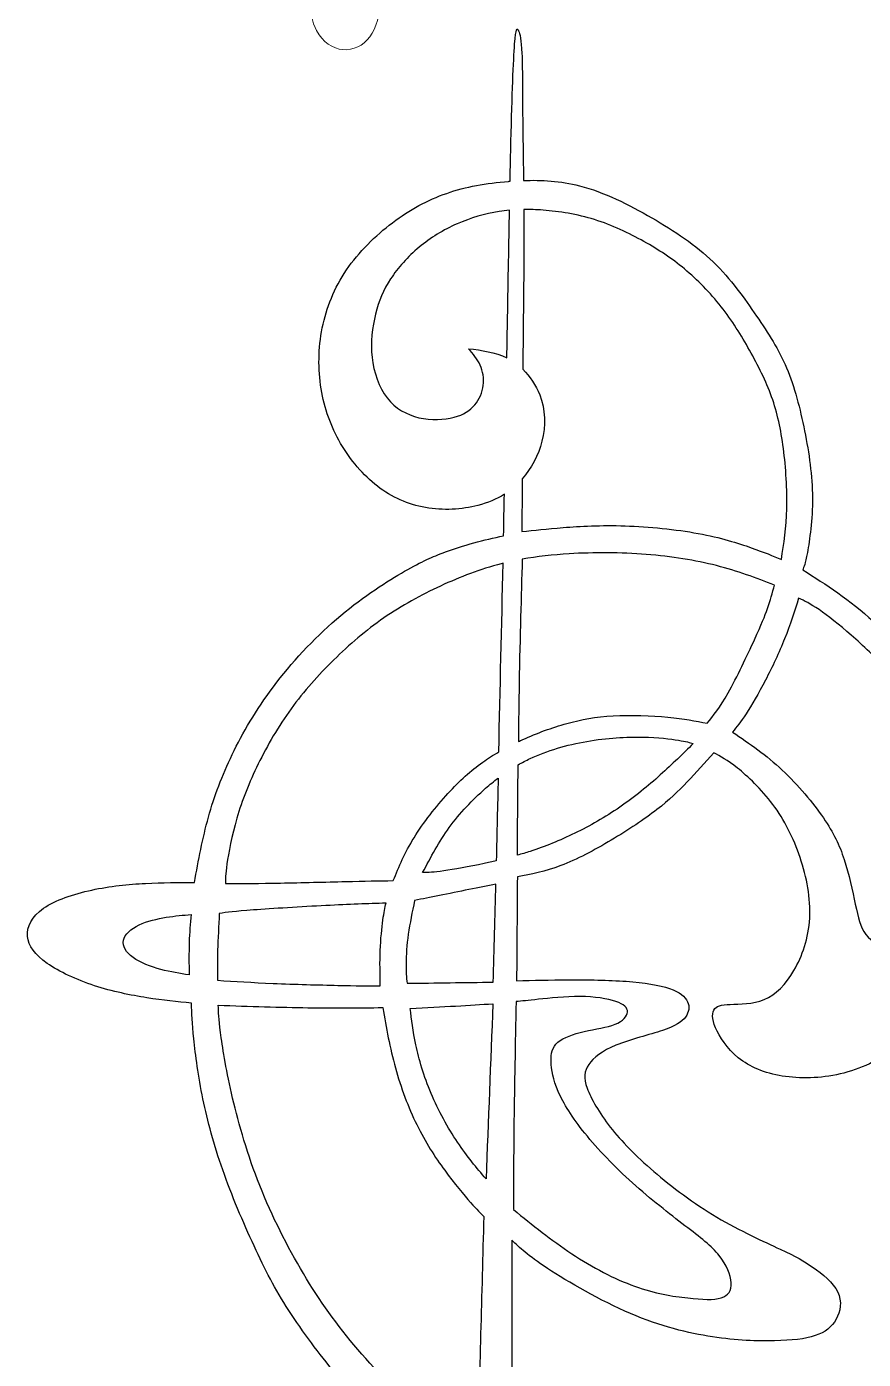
# Model space of a CAD drawing. Header units: millimetres. Extents: x -133 to 101, y -125 to 127.
# Drawn here: x -133 to -72.5, y -74.9 to 21.4 of the extents above; entities that cross this region are included whole.
import ezdxf

# ---------------------------------------------------------------- set-up
doc = ezdxf.new("R2010")
doc.units = ezdxf.units.MM
doc.header["$MEASUREMENT"] = 0
doc.layers.add('DV1_Layer_1', color=7, linetype='Continuous')
doc.layers.add('Layer 1', color=7, linetype='Continuous')

msp = doc.modelspace()

# ---------------------------------------------------------------- linework, layer by layer
at = {"layer": 'DV1_Layer_1', "color": 5, "linetype": 'Continuous'}
for points, knots in [([(-98.039, 10.228), (-98.018, 11.244), (-97.997, 12.202), (-97.975, 13.092), (-97.893, 16.505), (-97.801, 18.933), (-97.617, 21.344), (-97.525, 21.325), (-97.428, 21.104), (-97.332, 20.884), (-97.23, 20.46), (-97.184, 19.471), (-97.138, 18.482), (-97.148, 16.928), (-97.125, 14.674), (-97.112, 13.391), (-97.088, 11.882), (-97.069, 10.283)], [4, 4, 4, 4, 4.142857, 4.142857, 4.142857, 4.285714, 4.285714, 4.428571, 4.428571, 4.428571, 4.571429, 4.571429, 4.571429, 4.714286, 4.714286, 4.714286, 5, 5, 5, 5]), ([(-98.453, -12.395), (-99.02, -12.754), (-99.656, -13.021), (-100.361, -13.205), (-101.532, -13.509), (-102.896, -13.583), (-104.159, -13.361), (-105.422, -13.14), (-106.584, -12.624), (-107.625, -11.822), (-108.667, -11.02), (-109.589, -9.932), (-110.29, -8.725), (-110.99, -7.517), (-111.47, -6.189), (-111.7, -4.77), (-111.931, -3.35), (-111.912, -1.838), (-111.617, -0.372), (-111.322, 1.093), (-110.751, 2.513), (-109.866, 3.813), (-108.981, 5.113), (-107.782, 6.293), (-106.538, 7.233), (-105.293, 8.173), (-104.003, 8.874), (-102.62, 9.353), (-101.237, 9.833), (-99.762, 10.091), (-98.149, 10.22), (-98.112, 10.223), (-98.075, 10.226), (-98.039, 10.228)], [3, 3, 3, 3, 3.083332, 3.083332, 3.083332, 3.166666, 3.166666, 3.166666, 3.249999, 3.249999, 3.249999, 3.333333, 3.333333, 3.333333, 3.416666, 3.416666, 3.416666, 3.499999, 3.499999, 3.499999, 3.583333, 3.583333, 3.583333, 3.666666, 3.666666, 3.666666, 3.75, 3.75, 3.75, 3.833333, 3.833333, 3.833333, 4, 4, 4, 4]), ([(-97.069, 10.283), (-95.767, 10.327), (-94.396, 10.25), (-93.014, 9.897), (-91.244, 9.446), (-89.456, 8.542), (-87.796, 7.583), (-86.137, 6.625), (-84.606, 5.611), (-83.344, 4.394), (-82.081, 3.177), (-81.085, 1.757), (-80.218, 0.485), (-79.352, -0.787), (-78.614, -1.912), (-78.043, -3.267), (-77.471, -4.622), (-77.066, -6.208), (-76.743, -7.821), (-76.42, -9.434), (-76.181, -11.075), (-76.171, -12.652), (-76.162, -14.228), (-76.383, -15.74), (-76.54, -16.597), (-76.697, -17.455), (-76.789, -17.657), (-76.881, -17.86)], [5, 5, 5, 5, 5.00877193, 5.00877193, 5.00877193, 5.01754386, 5.01754386, 5.01754386, 5.02631579, 5.02631579, 5.02631579, 5.03508772, 5.03508772, 5.03508772, 5.04385965, 5.04385965, 5.04385965, 5.05263158, 5.05263158, 5.05263158, 5.06140351, 5.06140351, 5.06140351, 5.07017544, 5.07017544, 5.07017544, 5.07894737, 5.07894737, 5.07894737, 5.07894737]), ([(-98.08, 8.131), (-98.331, 8.108), (-98.58, 8.076), (-98.831, 8.037), (-99.852, 7.876), (-100.892, 7.581), (-101.876, 7.149), (-102.86, 6.717), (-103.79, 6.146), (-104.613, 5.461), (-105.436, 4.775), (-106.154, 3.975), (-106.678, 3.175), (-107.202, 2.374), (-107.534, 1.574), (-107.768, 0.627), (-108.003, -0.321), (-108.141, -1.416), (-108.021, -2.501), (-107.902, -3.587), (-107.524, -4.663), (-106.329, -6.199), (-105.51, -6.659), (-104.627, -6.862), (-103.743, -7.064), (-102.796, -7.009), (-102.092, -6.83), (-101.389, -6.65), (-100.928, -6.347), (-100.593, -5.942), (-100.257, -5.537), (-100.045, -5.031), (-99.981, -4.525), (-99.917, -4.019), (-99.999, -3.513), (-100.202, -3.072), (-100.406, -2.63), (-100.729, -2.252), (-101.053, -1.875)], [2, 2, 2, 2, 2.0666667, 2.0666667, 2.0666667, 2.1333333, 2.1333333, 2.1333333, 2.2, 2.2, 2.2, 2.2666667, 2.2666667, 2.2666667, 2.3333333, 2.3333333, 2.3333333, 2.4, 2.4, 2.4, 2.4666667, 2.4666667, 2.5333333, 2.5333333, 2.5333333, 2.6, 2.6, 2.6, 2.6666667, 2.6666667, 2.6666667, 2.7333333, 2.7333333, 2.7333333, 2.8, 2.8, 2.8, 2.8666667, 2.8666667, 2.8666667, 2.8666667]), ([(-98.271, -2.538), (-98.254, -1.552), (-98.236, -0.582), (-98.219, 0.369), (-98.17, 3.15), (-98.125, 5.766), (-98.08, 8.131)], [1, 1, 1, 1, 1.333333, 1.333333, 1.333333, 2, 2, 2, 2]), ([(-97.049, 8.186), (-97.045, 7.644), (-97.043, 7.099), (-97.042, 6.556), (-97.037, 3.644), (-97.083, 0.774), (-97.115, -2.828), (-97.117, -3.005), (-97.119, -3.184), (-97.12, -3.365)], [1.8, 1.8, 1.8, 1.8, 1.85, 1.85, 1.85, 1.9, 1.9, 1.9, 2, 2, 2, 2]), ([(-78.418, -17.11), (-78.243, -15.96), (-78.068, -14.81), (-78.031, -13.439), (-77.994, -12.069), (-78.096, -10.477), (-78.275, -9.088), (-78.454, -7.699), (-78.712, -6.512), (-79.126, -5.358), (-79.54, -4.203), (-80.11, -3.081), (-80.722, -1.991), (-81.334, -0.901), (-81.987, 0.157), (-82.778, 1.16), (-83.569, 2.163), (-84.499, 3.11), (-85.428, 3.888), (-86.357, 4.665), (-87.286, 5.272), (-88.362, 5.87), (-89.439, 6.468), (-90.662, 7.057), (-91.927, 7.452), (-93.192, 7.848), (-94.498, 8.05), (-95.653, 8.138), (-96.141, 8.175), (-96.602, 8.191), (-97.049, 8.186)], [3.3, 3.3, 3.3, 3.3, 3.35, 3.35, 3.35, 3.4, 3.4, 3.4, 3.45, 3.45, 3.45, 3.5, 3.5, 3.5, 3.55, 3.55, 3.55, 3.6, 3.6, 3.6, 3.65, 3.65, 3.65, 3.7, 3.7, 3.7, 3.75, 3.75, 3.75, 3.8, 3.8, 3.8, 3.8]), ([(-97.12, -3.365), (-96.599, -3.874), (-96.169, -4.513), (-95.899, -5.203), (-95.485, -6.263), (-95.448, -7.443), (-95.733, -8.568), (-95.988, -9.57), (-96.499, -10.528), (-97.168, -11.292)], [2, 2, 2, 2, 2.25, 2.25, 2.25, 2.5, 2.5, 2.5, 3, 3, 3, 3]), ([(-120.863, -40.458), (-120.569, -38.857), (-120.275, -37.256), (-119.428, -34.202), (-118.876, -32.749), (-118.127, -31.199), (-117.377, -29.649), (-116.429, -28.002), (-115.151, -26.305), (-113.872, -24.607), (-112.262, -22.859), (-110.592, -21.42), (-108.923, -19.98), (-107.193, -18.848), (-105.901, -18.094), (-104.608, -17.34), (-103.753, -16.962), (-102.948, -16.654), (-102.143, -16.346), (-101.388, -16.107), (-100.657, -15.909), (-99.926, -15.712), (-99.217, -15.555), (-98.509, -15.399)], [5.9122807, 5.9122807, 5.9122807, 5.9122807, 5.92105263, 5.92105263, 5.92982456, 5.92982456, 5.92982456, 5.93859649, 5.93859649, 5.93859649, 5.94736842, 5.94736842, 5.94736842, 5.95614035, 5.95614035, 5.95614035, 5.96491228, 5.96491228, 5.96491228, 5.97368421, 5.97368421, 5.97368421, 5.98245614, 5.98245614, 5.98245614, 5.98245614]), ([(-97.184, -15.095), (-96.292, -14.994), (-95.4, -14.893), (-92.98, -14.709), (-91.453, -14.626), (-89.719, -14.681), (-87.985, -14.736), (-86.044, -14.93), (-82.824, -15.527), (-81.545, -15.932), (-80.598, -16.263), (-79.65, -16.595), (-79.034, -16.852), (-78.418, -17.11)], [3.05, 3.05, 3.05, 3.05, 3.1, 3.1, 3.15, 3.15, 3.15, 3.2, 3.2, 3.25, 3.25, 3.25, 3.3, 3.3, 3.3, 3.3]), ([(-97.156, -17.089), (-97.239, -19.809), (-97.322, -22.53), (-97.382, -26.097), (-97.403, -27.391), (-97.422, -28.796), (-97.439, -30.272)], [1, 1, 1, 1, 1.666667, 1.666667, 1.666667, 2, 2, 2, 2]), ([(-78.914, -18.959), (-80.248, -18.453), (-81.582, -17.947), (-83.109, -17.556), (-84.636, -17.165), (-86.357, -16.889), (-88.192, -16.746), (-90.027, -16.604), (-91.978, -16.595), (-93.758, -16.7), (-94.959, -16.772), (-96.083, -16.896), (-97.156, -17.089)], [0.6428571, 0.6428571, 0.6428571, 0.6428571, 0.7142857, 0.7142857, 0.7142857, 0.7857143, 0.7857143, 0.7857143, 0.8571429, 0.8571429, 0.8571429, 1, 1, 1, 1]), ([(-98.675, -17.418), (-100.202, -17.809), (-101.646, -18.37), (-103.063, -19.028), (-104.479, -19.686), (-105.869, -20.44), (-107.166, -21.337), (-108.463, -22.234), (-109.668, -23.273), (-110.79, -24.373), (-111.912, -25.472), (-112.952, -26.631), (-113.872, -27.901), (-114.792, -29.17), (-115.592, -30.55), (-116.25, -31.893), (-116.908, -33.236), (-117.423, -34.543), (-117.795, -35.817), (-118.168, -37.091), (-118.398, -38.333), (-118.513, -39.115), (-118.628, -39.896), (-118.628, -40.219), (-118.628, -40.541)], [2.0588235, 2.0588235, 2.0588235, 2.0588235, 2.1176471, 2.1176471, 2.1176471, 2.1764706, 2.1764706, 2.1764706, 2.2352941, 2.2352941, 2.2352941, 2.2941176, 2.2941176, 2.2941176, 2.3529412, 2.3529412, 2.3529412, 2.4117647, 2.4117647, 2.4117647, 2.4705882, 2.4705882, 2.4705882, 2.5294118, 2.5294118, 2.5294118, 2.5294118]), ([(-76.881, -17.86), (-75.185, -18.93), (-73.489, -19.999), (-71.765, -21.594), (-70.041, -23.189), (-68.289, -25.309), (-67.073, -27.106), (-65.856, -28.904), (-65.174, -30.379), (-64.694, -32.011), (-64.215, -33.643), (-63.938, -35.431), (-63.883, -37.413), (-63.828, -39.395), (-63.994, -41.571), (-64.436, -43.479), (-64.879, -45.387), (-65.598, -47.028), (-67.368, -49.867), (-68.418, -51.066), (-69.626, -52.034), (-70.834, -53.002), (-72.198, -53.739), (-73.627, -54.154), (-75.056, -54.569), (-76.549, -54.661), (-77.868, -54.514), (-79.186, -54.366), (-80.329, -53.979), (-81.214, -53.361), (-82.099, -52.744), (-82.726, -51.895), (-83.067, -51.204), (-83.408, -50.513), (-83.463, -49.978), (-83.307, -49.674), (-83.15, -49.37), (-82.781, -49.296), (-82.117, -49.268), (-81.454, -49.24), (-80.495, -49.259), (-78.817, -48.558), (-78.098, -47.839), (-77.508, -46.816), (-76.918, -45.793), (-76.457, -44.465), (-76.374, -43.036), (-76.291, -41.607), (-76.586, -40.077), (-77.066, -38.657), (-77.545, -37.238), (-78.209, -35.929), (-79.038, -34.813), (-79.868, -33.698), (-80.864, -32.776), (-81.601, -32.186), (-82.339, -31.596), (-82.818, -31.338), (-83.297, -31.08)], [5.0789474, 5.0789474, 5.0789474, 5.0789474, 5.0877193, 5.0877193, 5.0877193, 5.0964912, 5.0964912, 5.0964912, 5.1052632, 5.1052632, 5.1052632, 5.1140351, 5.1140351, 5.1140351, 5.122807, 5.122807, 5.122807, 5.1315789, 5.1315789, 5.1403509, 5.1403509, 5.1403509, 5.1491228, 5.1491228, 5.1491228, 5.1578947, 5.1578947, 5.1578947, 5.1666667, 5.1666667, 5.1666667, 5.1754386, 5.1754386, 5.1754386, 5.1842105, 5.1842105, 5.1842105, 5.1929825, 5.1929825, 5.1929825, 5.2017544, 5.2017544, 5.2105263, 5.2105263, 5.2105263, 5.2192982, 5.2192982, 5.2192982, 5.2280702, 5.2280702, 5.2280702, 5.2368421, 5.2368421, 5.2368421, 5.245614, 5.245614, 5.245614, 5.254386, 5.254386, 5.254386, 5.254386]), ([(-83.799, -28.949), (-83.339, -28.397), (-82.879, -27.845), (-82.263, -26.751), (-81.647, -25.656), (-80.874, -24.018), (-80.368, -22.91), (-79.862, -21.801), (-79.623, -21.222), (-79.425, -20.652), (-79.227, -20.081), (-79.071, -19.52), (-78.914, -18.959)], [2.3571429, 2.3571429, 2.3571429, 2.3571429, 2.4285714, 2.4285714, 2.4285714, 2.5, 2.5, 2.5, 2.5714286, 2.5714286, 2.5714286, 2.6428571, 2.6428571, 2.6428571, 2.6428571]), ([(-81.95, -29.584), (-80.727, -30.421), (-79.503, -31.258), (-78.353, -32.33), (-77.203, -33.402), (-76.127, -34.708), (-75.382, -35.794), (-74.637, -36.879), (-74.223, -37.744), (-73.882, -38.793), (-73.542, -39.841), (-73.275, -41.074), (-73.073, -42.035), (-72.87, -42.997), (-72.732, -43.687), (-72.319, -44.211), (-71.905, -44.735), (-71.215, -45.094), (-70.534, -44.984), (-69.853, -44.873), (-69.181, -44.294), (-68.634, -43.558), (-68.087, -42.822), (-67.664, -41.93), (-67.333, -41.005), (-67.001, -40.081), (-66.762, -39.124), (-66.551, -36.438), (-66.578, -34.708), (-66.854, -33.08), (-67.13, -31.452), (-67.654, -29.924), (-68.34, -28.6), (-69.025, -27.275), (-69.872, -26.153), (-70.741, -25.168), (-71.61, -24.184), (-72.503, -23.338), (-73.367, -22.583), (-74.232, -21.829), (-75.069, -21.167), (-75.699, -20.734), (-76.329, -20.302), (-76.753, -20.1), (-77.176, -19.897)], [0.2, 0.2, 0.2, 0.2, 0.25, 0.25, 0.25, 0.3, 0.3, 0.3, 0.35, 0.35, 0.35, 0.4, 0.4, 0.4, 0.45, 0.45, 0.45, 0.5, 0.5, 0.5, 0.55, 0.55, 0.55, 0.6, 0.6, 0.6, 0.65, 0.65, 0.7, 0.7, 0.7, 0.75, 0.75, 0.75, 0.8, 0.8, 0.8, 0.85, 0.85, 0.85, 0.9, 0.9, 0.9, 1, 1, 1, 1]), ([(-77.176, -19.897), (-77.479, -20.863), (-77.783, -21.829), (-78.583, -23.844), (-79.08, -24.892), (-80.074, -26.797), (-80.57, -27.652), (-80.966, -28.259), (-81.361, -28.867), (-81.656, -29.225), (-81.95, -29.584)], [1, 1, 1, 1, 1.05, 1.05, 1.1, 1.1, 1.15, 1.15, 1.15, 1.2, 1.2, 1.2, 1.2]), ([(-97.439, -30.272), (-97.335, -30.223), (-97.23, -30.175), (-97.125, -30.127), (-96.09, -29.658), (-94.995, -29.262), (-93.937, -28.968), (-92.879, -28.673), (-91.858, -28.48), (-90.588, -28.411), (-89.319, -28.342), (-87.801, -28.397), (-86.628, -28.508), (-85.455, -28.618), (-84.627, -28.784), (-83.799, -28.949)], [2, 2, 2, 2, 2.0714286, 2.0714286, 2.0714286, 2.1428571, 2.1428571, 2.1428571, 2.2142857, 2.2142857, 2.2142857, 2.2857143, 2.2857143, 2.2857143, 2.3571429, 2.3571429, 2.3571429, 2.3571429]), ([(-84.793, -30.412), (-85.547, -31.157), (-86.302, -31.902), (-87.175, -32.684), (-88.049, -33.466), (-89.043, -34.285), (-91.159, -35.738), (-92.281, -36.373), (-94.452, -37.431), (-95.501, -37.854), (-96.591, -38.208), (-96.896, -38.307), (-97.204, -38.401), (-97.514, -38.49)], [0.4545455, 0.4545455, 0.4545455, 0.4545455, 0.5454545, 0.5454545, 0.5454545, 0.6363636, 0.6363636, 0.7272727, 0.7272727, 0.8181818, 0.8181818, 0.8181818, 1, 1, 1, 1]), ([(-97.456, -31.95), (-97.179, -31.792), (-96.891, -31.643), (-96.591, -31.502), (-95.363, -30.927), (-93.928, -30.504), (-92.488, -30.256), (-91.048, -30.007), (-89.604, -29.934), (-87.295, -29.97), (-86.43, -30.081), (-85.869, -30.173), (-85.308, -30.265), (-85.05, -30.339), (-84.793, -30.412)], [2, 2, 2, 2, 2.0909091, 2.0909091, 2.0909091, 2.1818182, 2.1818182, 2.1818182, 2.2727273, 2.2727273, 2.3636364, 2.3636364, 2.3636364, 2.4545455, 2.4545455, 2.4545455, 2.4545455]), ([(-106.485, -40.32), (-106.071, -39.317), (-105.657, -38.314), (-104.985, -37.224), (-104.314, -36.134), (-103.385, -34.956), (-102.529, -34.018), (-101.674, -33.08), (-100.892, -32.381), (-100.013, -31.76), (-99.645, -31.499), (-99.259, -31.252), (-98.859, -31.019)], [0.7058824, 0.7058824, 0.7058824, 0.7058824, 0.7647062, 0.7647062, 0.7647062, 0.8235301, 0.8235301, 0.8235301, 0.882354, 0.882354, 0.882354, 1, 1, 1, 1]), ([(-83.297, -31.08), (-83.943, -31.799), (-84.588, -32.518), (-85.233, -33.191), (-85.879, -33.864), (-86.524, -34.491), (-87.427, -35.191), (-88.331, -35.892), (-89.492, -36.666), (-90.718, -37.394), (-91.945, -38.123), (-93.235, -38.805), (-94.378, -39.238), (-95.521, -39.672), (-96.517, -39.856), (-97.513, -40.04)], [5.25438596, 5.25438596, 5.25438596, 5.25438596, 5.26315789, 5.26315789, 5.26315789, 5.27192982, 5.27192982, 5.27192982, 5.28070175, 5.28070175, 5.28070175, 5.28947368, 5.28947368, 5.28947368, 5.29824561, 5.29824561, 5.29824561, 5.29824561]), ([(-104.36, -39.74), (-103.771, -38.627), (-103.182, -37.514), (-102.433, -36.479), (-101.683, -35.444), (-100.772, -34.487), (-99.806, -33.646), (-99.511, -33.389), (-99.212, -33.143), (-98.902, -32.908)], [1.4285714, 1.4285714, 1.4285714, 1.4285714, 1.5714286, 1.5714286, 1.5714286, 1.7142857, 1.7142857, 1.7142857, 2, 2, 2, 2]), ([(-99.041, -38.888), (-99.334, -38.958), (-99.626, -39.024), (-99.917, -39.087), (-101.02, -39.326), (-102.097, -39.519), (-102.833, -39.621), (-103.569, -39.722), (-103.964, -39.731), (-104.36, -39.74)], [3, 3, 3, 3, 3.1428561, 3.1428561, 3.1428561, 3.2857138, 3.2857138, 3.2857138, 3.4285714, 3.4285714, 3.4285714, 3.4285714]), ([(-118.628, -40.541), (-117.386, -40.531), (-116.144, -40.522), (-114.636, -40.495), (-113.127, -40.467), (-111.351, -40.421), (-109.948, -40.389), (-108.546, -40.357), (-107.515, -40.338), (-106.485, -40.32)], [2.5294118, 2.5294118, 2.5294118, 2.5294118, 2.5882353, 2.5882353, 2.5882353, 2.6470588, 2.6470588, 2.6470588, 2.7058824, 2.7058824, 2.7058824, 2.7058824]), ([(-121.084, -49.179), (-122.105, -49.078), (-123.126, -48.976), (-124.299, -48.792), (-125.472, -48.608), (-126.797, -48.341), (-129.382, -47.495), (-130.642, -46.916), (-131.516, -46.304), (-132.39, -45.692), (-132.878, -45.048), (-132.938, -44.354), (-132.997, -43.659), (-132.629, -42.914), (-131.783, -42.321), (-130.937, -41.727), (-129.612, -41.286), (-126.963, -40.715), (-125.638, -40.586), (-124.401, -40.522), (-123.163, -40.458), (-122.013, -40.458), (-120.863, -40.458)], [5.84210526, 5.84210526, 5.84210526, 5.84210526, 5.85087719, 5.85087719, 5.85087719, 5.85964912, 5.85964912, 5.86842105, 5.86842105, 5.86842105, 5.87719298, 5.87719298, 5.87719298, 5.88596491, 5.88596491, 5.88596491, 5.89473684, 5.89473684, 5.90350877, 5.90350877, 5.90350877, 5.9122807, 5.9122807, 5.9122807, 5.9122807]), ([(-99.061, -40.568), (-99.687, -40.697), (-100.312, -40.826), (-101.011, -40.968), (-101.71, -41.111), (-102.483, -41.267), (-103.15, -41.401), (-103.817, -41.534), (-104.378, -41.644), (-104.939, -41.755)], [0.5555556, 0.5555556, 0.5555556, 0.5555556, 0.6666667, 0.6666667, 0.6666667, 0.7777778, 0.7777778, 0.7777778, 1, 1, 1, 1]), ([(-107.009, -41.948), (-108.325, -41.994), (-109.64, -42.04), (-111.37, -42.127), (-113.099, -42.215), (-115.243, -42.344), (-116.595, -42.445), (-117.947, -42.546), (-118.508, -42.62), (-119.07, -42.693)], [0.6666667, 0.6666667, 0.6666667, 0.6666667, 0.75, 0.75, 0.75, 0.8333333, 0.8333333, 0.8333333, 1, 1, 1, 1]), ([(-107.423, -47.937), (-107.442, -47.072), (-107.46, -46.207), (-107.428, -45.375), (-107.396, -44.542), (-107.313, -43.742), (-107.235, -43.176), (-107.157, -42.61), (-107.083, -42.279), (-107.009, -41.948)], [1.4166667, 1.4166667, 1.4166667, 1.4166667, 1.5, 1.5, 1.5, 1.5833333, 1.5833333, 1.5833333, 1.6666667, 1.6666667, 1.6666667, 1.6666667]), ([(-104.939, -41.755), (-105.114, -42.583), (-105.289, -43.411), (-105.399, -44.193), (-105.51, -44.974), (-105.556, -45.711), (-105.56, -46.295), (-105.565, -46.879), (-105.528, -47.311), (-105.491, -47.744)], [1, 1, 1, 1, 1.1111111, 1.1111111, 1.1111111, 1.2222222, 1.2222222, 1.2222222, 1.3333333, 1.3333333, 1.3333333, 1.3333333]), ([(-121.25, -47.136), (-121.912, -47.035), (-122.575, -46.934), (-123.292, -46.741), (-124.01, -46.548), (-124.782, -46.262), (-125.302, -45.89), (-125.822, -45.517), (-126.089, -45.057), (-125.997, -44.63), (-125.905, -44.202), (-125.454, -43.806), (-124.865, -43.526), (-124.276, -43.245), (-123.55, -43.08), (-122.901, -42.974), (-122.253, -42.868), (-121.682, -42.822), (-121.112, -42.776)], [0.2222222, 0.2222222, 0.2222222, 0.2222222, 0.3333333, 0.3333333, 0.3333333, 0.4444444, 0.4444444, 0.4444444, 0.5555556, 0.5555556, 0.5555556, 0.6666667, 0.6666667, 0.6666667, 0.7777778, 0.7777778, 0.7777778, 1, 1, 1, 1]), ([(-121.112, -42.776), (-121.167, -43.429), (-121.222, -44.082), (-121.245, -44.809), (-121.268, -45.536), (-121.259, -46.336), (-121.25, -47.136)], [1, 1, 1, 1, 1.1111111, 1.1111111, 1.1111111, 1.2222222, 1.2222222, 1.2222222, 1.2222222]), ([(-119.07, -42.693), (-119.115, -43.613), (-119.162, -44.533), (-119.185, -45.338), (-119.208, -46.143), (-119.208, -46.833), (-119.208, -47.523)], [1, 1, 1, 1, 1.0833333, 1.0833333, 1.0833333, 1.1666667, 1.1666667, 1.1666667, 1.1666667]), ([(-119.208, -47.523), (-117.947, -47.606), (-116.687, -47.688), (-115.16, -47.753), (-113.633, -47.817), (-111.839, -47.863), (-110.505, -47.891), (-109.171, -47.918), (-108.297, -47.928), (-107.423, -47.937)], [1.1666667, 1.1666667, 1.1666667, 1.1666667, 1.25, 1.25, 1.25, 1.3333333, 1.3333333, 1.3333333, 1.4166667, 1.4166667, 1.4166667, 1.4166667]), ([(-97.568, -47.563), (-96.364, -47.531), (-95.159, -47.499), (-93.803, -47.493), (-92.447, -47.486), (-90.938, -47.504), (-89.636, -47.601), (-88.335, -47.698), (-87.24, -47.872), (-86.499, -48.125), (-85.759, -48.378), (-85.372, -48.71), (-85.207, -49.073), (-85.041, -49.436), (-85.096, -49.832), (-85.354, -50.181), (-85.612, -50.531), (-86.072, -50.835), (-87.948, -51.469), (-89.365, -51.801), (-90.381, -52.214), (-91.398, -52.628), (-92.014, -53.125), (-92.35, -53.613), (-92.686, -54.1), (-92.741, -54.579), (-92.47, -55.328), (-92.198, -56.078), (-91.6, -57.099), (-90.791, -58.134), (-89.981, -59.169), (-88.96, -60.218), (-87.654, -61.34), (-86.348, -62.463), (-84.756, -63.658), (-83.086, -64.647), (-81.417, -65.636), (-79.669, -66.418), (-78.514, -66.961), (-77.36, -67.504), (-76.799, -67.807), (-76.127, -68.277), (-75.456, -68.746), (-74.674, -69.38), (-74.347, -70.061), (-74.02, -70.742), (-74.149, -71.469), (-74.457, -72.025), (-74.765, -72.582), (-75.253, -72.968), (-76.707, -73.456), (-77.673, -73.557), (-80.147, -73.612), (-81.656, -73.566), (-83.408, -73.299), (-85.161, -73.033), (-87.157, -72.545), (-89.333, -71.616), (-91.508, -70.687), (-93.863, -69.316), (-96.78, -67.403), (-97.341, -66.86), (-97.902, -66.317)], [5.3070175, 5.3070175, 5.3070175, 5.3070175, 5.3157895, 5.3157895, 5.3157895, 5.3245614, 5.3245614, 5.3245614, 5.3333333, 5.3333333, 5.3333333, 5.3421053, 5.3421053, 5.3421053, 5.3508772, 5.3508772, 5.3508772, 5.3596491, 5.3596491, 5.3684211, 5.3684211, 5.3684211, 5.377193, 5.377193, 5.377193, 5.3859649, 5.3859649, 5.3859649, 5.3947368, 5.3947368, 5.3947368, 5.4035088, 5.4035088, 5.4035088, 5.4122807, 5.4122807, 5.4122807, 5.4210526, 5.4210526, 5.4210526, 5.4298246, 5.4298246, 5.4298246, 5.4385965, 5.4385965, 5.4385965, 5.4473684, 5.4473684, 5.4473684, 5.4561404, 5.4561404, 5.4649123, 5.4649123, 5.4736842, 5.4736842, 5.4736842, 5.4824561, 5.4824561, 5.4824561, 5.4912281, 5.4912281, 5.5, 5.5, 5.5, 5.5]), ([(-97.789, -64.101), (-96.425, -65.207), (-95.06, -66.313), (-93.576, -67.291), (-92.092, -68.268), (-90.488, -69.116), (-89.031, -69.641), (-87.575, -70.167), (-86.266, -70.37), (-85.197, -70.489), (-84.127, -70.609), (-83.297, -70.646), (-82.247, -70.314), (-82.025, -69.946), (-82.053, -69.392), (-82.081, -68.839), (-82.357, -68.102), (-82.91, -67.42), (-83.463, -66.737), (-84.293, -66.111), (-85.399, -65.263), (-86.506, -64.414), (-87.888, -63.345), (-89.188, -62.174), (-90.488, -61.003), (-91.705, -59.731), (-93.549, -57.445), (-94.175, -56.431), (-94.553, -55.565), (-94.931, -54.698), (-95.06, -53.979), (-95.076, -53.394), (-95.092, -52.81), (-94.994, -52.36), (-94.588, -52.01), (-94.183, -51.66), (-93.469, -51.409), (-92.679, -51.228), (-91.889, -51.047), (-91.023, -50.937), (-90.442, -50.706), (-89.861, -50.476), (-89.566, -50.125), (-89.548, -49.821), (-89.529, -49.517), (-89.787, -49.259), (-90.387, -49.056), (-90.986, -48.853), (-91.926, -48.706), (-92.977, -48.697), (-94.028, -48.687), (-95.19, -48.816), (-95.979, -48.901), (-96.769, -48.986), (-97.186, -49.027), (-97.604, -49.068)], [0.0909091, 0.0909091, 0.0909091, 0.0909091, 0.1363636, 0.1363636, 0.1363636, 0.1818182, 0.1818182, 0.1818182, 0.2272727, 0.2272727, 0.2272727, 0.2727273, 0.2727273, 0.3181818, 0.3181818, 0.3181818, 0.3636364, 0.3636364, 0.3636364, 0.4090909, 0.4090909, 0.4090909, 0.4545455, 0.4545455, 0.4545455, 0.5, 0.5, 0.5454545, 0.5454545, 0.5454545, 0.5909091, 0.5909091, 0.5909091, 0.6363636, 0.6363636, 0.6363636, 0.6818182, 0.6818182, 0.6818182, 0.7272727, 0.7272727, 0.7272727, 0.7727273, 0.7727273, 0.7727273, 0.8181818, 0.8181818, 0.8181818, 0.8636364, 0.8636364, 0.8636364, 0.9090909, 0.9090909, 0.9090909, 1, 1, 1, 1]), ([(-97.604, -49.068), (-97.665, -52.125), (-97.727, -55.181), (-97.758, -57.687), (-97.789, -60.192), (-97.789, -62.147), (-97.789, -64.101)], [1, 1, 1, 1, 1.04545455, 1.04545455, 1.04545455, 1.09090909, 1.09090909, 1.09090909, 1.09090909]), ([(-100.579, -84.587), (-101.692, -83.888), (-102.805, -83.189), (-104.029, -82.273), (-105.252, -81.358), (-106.586, -80.226), (-107.69, -79.182), (-108.794, -78.138), (-109.668, -77.181), (-110.73, -75.88), (-111.793, -74.578), (-113.044, -72.931), (-114.037, -71.395), (-115.031, -69.859), (-115.767, -68.433), (-116.553, -66.731), (-117.34, -65.029), (-118.177, -63.051), (-118.821, -61.225), (-119.465, -59.399), (-119.916, -57.725), (-120.247, -56.101), (-120.578, -54.478), (-120.79, -52.904), (-120.91, -51.759), (-121.029, -50.614), (-121.057, -49.896), (-121.084, -49.179)], [5.76315789, 5.76315789, 5.76315789, 5.76315789, 5.77192982, 5.77192982, 5.77192982, 5.78070175, 5.78070175, 5.78070175, 5.78947368, 5.78947368, 5.78947368, 5.79824561, 5.79824561, 5.79824561, 5.80701754, 5.80701754, 5.80701754, 5.81578947, 5.81578947, 5.81578947, 5.8245614, 5.8245614, 5.8245614, 5.83333333, 5.83333333, 5.83333333, 5.84210526, 5.84210526, 5.84210526, 5.84210526]), ([(-100.389, -81.58), (-101.735, -80.768), (-103.081, -79.957), (-104.611, -78.676), (-106.141, -77.394), (-107.856, -75.643), (-109.331, -73.882), (-110.806, -72.121), (-112.041, -70.351), (-113.203, -68.36), (-114.364, -66.369), (-115.452, -64.156), (-116.3, -61.953), (-117.148, -59.75), (-117.757, -57.556), (-118.181, -55.694), (-118.605, -53.831), (-118.845, -52.301), (-118.974, -51.296), (-119.103, -50.291), (-119.121, -49.812), (-119.14, -49.333)], [0.5, 0.5, 0.5, 0.5, 0.5625, 0.5625, 0.5625, 0.625, 0.625, 0.625, 0.6875, 0.6875, 0.6875, 0.75, 0.75, 0.75, 0.8125, 0.8125, 0.8125, 0.875, 0.875, 0.875, 1, 1, 1, 1]), ([(-119.14, -49.333), (-116.89, -49.406), (-114.641, -49.48), (-112.659, -49.508), (-110.677, -49.536), (-108.962, -49.517), (-107.248, -49.499)], [1, 1, 1, 1, 1.0625, 1.0625, 1.0625, 1.125, 1.125, 1.125, 1.125]), ([(-107.248, -49.499), (-106.989, -50.955), (-106.731, -52.412), (-106.335, -53.85), (-105.938, -55.288), (-105.404, -56.708), (-104.786, -57.961), (-104.169, -59.215), (-103.468, -60.303), (-102.767, -61.262), (-102.067, -62.22), (-101.366, -63.05), (-100.896, -63.585), (-100.425, -64.119), (-100.185, -64.359), (-99.944, -64.599)], [1.125, 1.125, 1.125, 1.125, 1.1875, 1.1875, 1.1875, 1.25, 1.25, 1.25, 1.3125, 1.3125, 1.3125, 1.375, 1.375, 1.375, 1.4375, 1.4375, 1.4375, 1.4375]), ([(-105.256, -49.554), (-104.113, -49.499), (-102.97, -49.443), (-101.974, -49.388), (-100.979, -49.333), (-100.131, -49.277), (-99.283, -49.222)], [1, 1, 1, 1, 1.125, 1.125, 1.125, 1.25, 1.25, 1.25, 1.25]), ([(-99.78, -61.888), (-100.463, -61.077), (-101.145, -60.266), (-101.836, -59.234), (-102.528, -58.201), (-103.228, -56.947), (-103.754, -55.703), (-104.279, -54.458), (-104.629, -53.223), (-104.851, -52.2), (-105.072, -51.176), (-105.164, -50.365), (-105.256, -49.554)], [0.375, 0.375, 0.375, 0.375, 0.5, 0.5, 0.5, 0.625, 0.625, 0.625, 0.75, 0.75, 0.75, 1, 1, 1, 1]), ([(-97.902, -66.317), (-97.902, -68.709), (-97.902, -71.101), (-97.911, -73.902), (-97.92, -76.703), (-97.939, -79.914), (-97.957, -83.124)], [5.5, 5.5, 5.5, 5.5, 5.50877193, 5.50877193, 5.50877193, 5.51754386, 5.51754386, 5.51754386, 5.51754386])]:
    msp.add_open_spline(points, degree=3, knots=knots, dxfattribs=at)
for points in [[(-101.053, -1.875), (-100.093, -1.993), (-99.133, -2.111), (-98.271, -2.538)], [(-97.168, -11.292), (-97.173, -12.547), (-97.179, -13.821), (-97.184, -15.095)], [(-98.509, -15.399), (-98.49, -14.396), (-98.472, -13.394), (-98.453, -12.395)], [(-98.859, -31.019), (-98.754, -26.474), (-98.649, -21.929), (-98.544, -17.385)], [(-98.544, -17.385), (-98.587, -17.396), (-98.631, -17.407), (-98.675, -17.418)], [(-97.514, -38.49), (-97.496, -36.274), (-97.477, -34.059), (-97.456, -31.95)], [(-98.902, -32.908), (-98.948, -34.902), (-98.994, -36.895), (-99.041, -38.888)], [(-97.513, -40.04), (-97.531, -42.548), (-97.549, -45.055), (-97.568, -47.563)], [(-99.254, -47.661), (-99.19, -45.297), (-99.125, -42.932), (-99.061, -40.568)], [(-105.491, -47.744), (-103.412, -47.716), (-101.333, -47.688), (-99.254, -47.661)], [(-99.283, -49.222), (-99.449, -53.444), (-99.615, -57.666), (-99.78, -61.888)], [(-99.944, -64.599), (-100.092, -70.259), (-100.241, -75.919), (-100.389, -81.58)]]:
    msp.add_open_spline(points, degree=3, dxfattribs=at)
at = {"layer": 'Layer 1', "color": 5, "lineweight": 20}
msp.add_open_spline([(-112.602, 23.69), (-112.511, 22.514), (-112.353, 21.722), (-112.028, 21.113), (-111.592, 20.294), (-110.854, 19.808), (-110.121, 19.741), (-109.387, 19.673), (-108.658, 20.024), (-108.182, 20.668), (-107.705, 21.311), (-107.48, 22.247), (-107.354, 23.498), (-107.344, 23.59), (-107.336, 23.684), (-107.327, 23.78)], degree=3, knots=[1.18571429, 1.18571429, 1.18571429, 1.18571429, 1.2, 1.2, 1.2, 1.21428571, 1.21428571, 1.21428571, 1.22857143, 1.22857143, 1.22857143, 1.24285714, 1.24285714, 1.24285714, 1.25714286, 1.25714286, 1.25714286, 1.25714286], dxfattribs=at)

doc.saveas('drawing.dxf')
